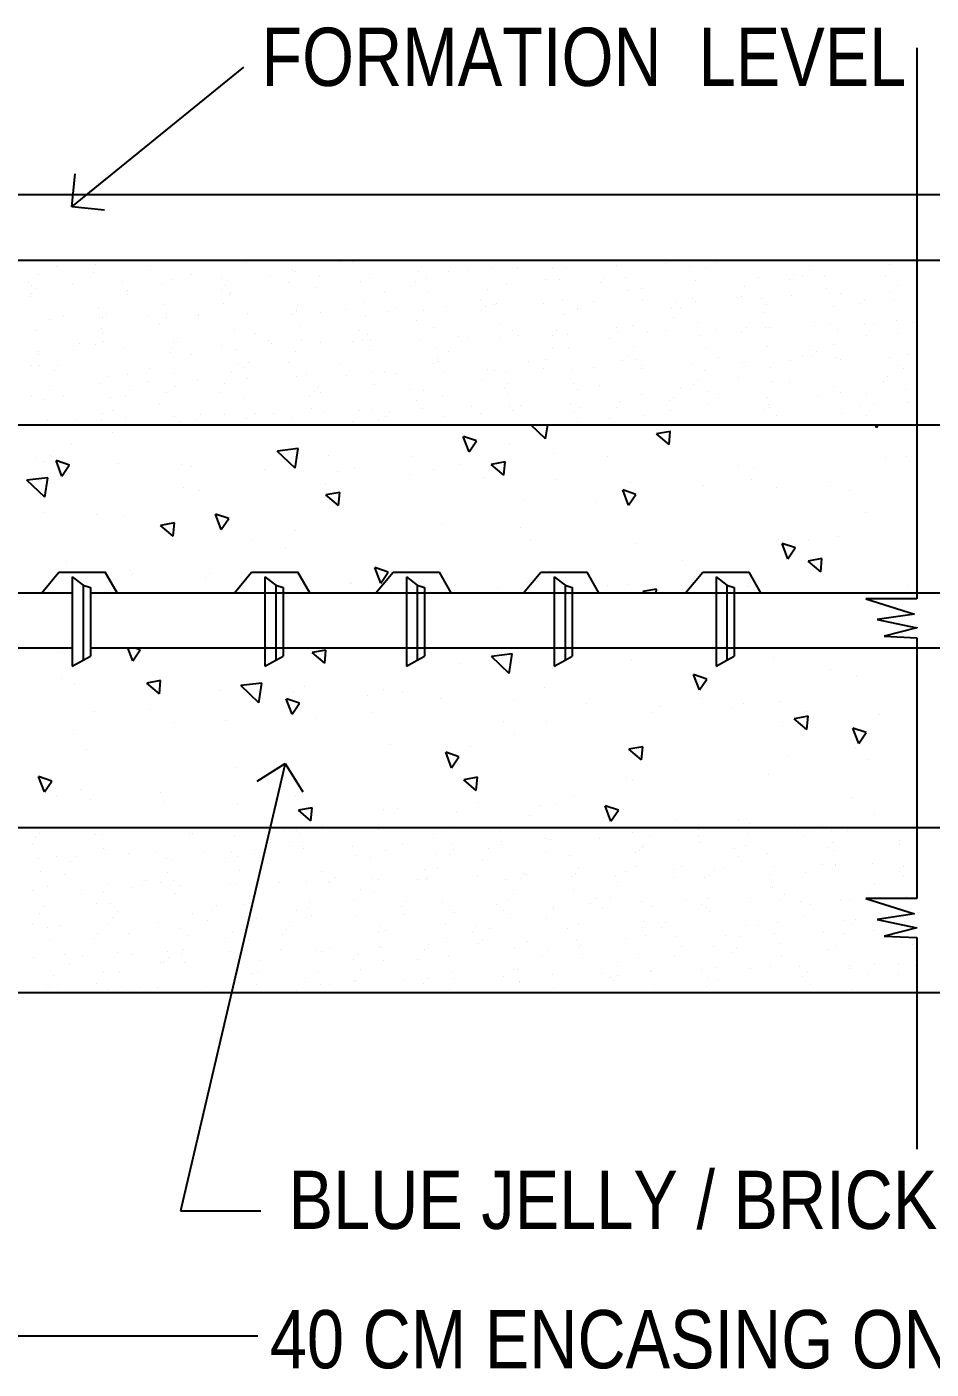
# Model space of a CAD drawing. Header units: metres. Extents: x 516 to 666, y 54 to 108.
# Drawn here: x 604.902 to 606.523, y 93.219 to 95.626 of the extents above; entities that cross this region are included whole.
import ezdxf

# ---------------------------------------------------------------- set-up
doc = ezdxf.new("R2010")
doc.units = ezdxf.units.M
doc.header["$LTSCALE"] = 30
doc.header["$MEASUREMENT"] = 0
doc.layers.get('0').update_dxf_attribs({"linetype": 'CONTINUOUS'})
doc.styles.add('HANDWRITE', font='ARIALN.TTF')

msp = doc.modelspace()

# ---------------------------------------------------------------- linework, layer by layer
for p, q in [((606.4972, 95.5878), (606.4972, 94.6003)), ((604.9822, 95.3029), (605.2908, 95.5533)), ((604.9822, 95.3029), (604.9883, 95.3619)), ((604.9822, 95.3029), (605.0473, 95.3557)), ((604.4849, 95.3251), (608.1338, 95.3251)), ((605.0412, 95.2967), (604.9822, 95.3029)), ((604.4775, 95.2076), (608.0238, 95.2076)), ((605.0248, 95.199), (605.0248, 95.199)), ((605.1318, 95.2064), (605.1318, 95.2064)), ((605.2951, 95.2024), (605.2951, 95.2024)), ((605.4637, 95.2042), (605.4637, 95.2042)), ((605.4855, 95.2044), (605.4855, 95.2044)), ((606.0472, 95.2007), (606.0472, 95.2007)), ((606.1357, 95.2036), (606.1357, 95.2036)), ((606.2243, 95.2065), (606.2243, 95.2065)), ((606.4487, 95.199), (606.4487, 95.199)), ((604.922, 95.1813), (604.922, 95.1813)), ((604.9554, 95.1961), (604.9554, 95.1961)), ((605.0222, 95.1853), (605.0222, 95.1853)), ((605.124, 95.1979), (605.124, 95.1979)), ((605.197, 95.1821), (605.197, 95.1821)), ((605.25, 95.1746), (605.25, 95.1746)), ((605.3385, 95.1775), (605.3385, 95.1775)), ((605.3788, 95.1887), (605.3788, 95.1887)), ((605.3828, 95.1866), (605.3828, 95.1866)), ((605.4271, 95.1804), (605.4271, 95.1804)), ((605.5157, 95.1833), (605.5157, 95.1833)), ((605.6043, 95.1862), (605.6043, 95.1862)), ((605.6577, 95.1875), (605.6577, 95.1875)), ((605.6929, 95.1891), (605.6929, 95.1891)), ((605.7354, 95.1921), (605.7354, 95.1921)), ((605.7814, 95.192), (605.7814, 95.192)), ((605.8435, 95.192), (605.8435, 95.192)), ((605.87, 95.1949), (605.87, 95.1949)), ((605.9379, 95.175), (605.9379, 95.175)), ((605.9586, 95.1978), (605.9586, 95.1978)), ((605.9755, 95.1771), (605.9755, 95.1771)), ((606.092, 95.1956), (606.092, 95.1956)), ((606.1185, 95.1928), (606.1185, 95.1928)), ((606.2137, 95.1755), (606.2137, 95.1755)), ((606.2776, 95.1813), (606.2776, 95.1813)), ((606.2919, 95.1779), (606.2919, 95.1779)), ((606.3042, 95.1973), (606.3042, 95.1973)), ((606.3321, 95.1805), (606.3321, 95.1805)), ((606.441, 95.1773), (606.441, 95.1773)), ((604.9056, 95.1669), (604.9056, 95.1669)), ((604.9097, 95.1619), (604.9097, 95.1619)), ((604.9188, 95.1561), (604.9188, 95.1561)), ((604.9842, 95.166), (604.9842, 95.166)), ((605.0728, 95.1689), (605.0728, 95.1689)), ((605.0821, 95.1522), (605.0821, 95.1522)), ((605.1438, 95.1653), (605.1438, 95.1653)), ((605.1614, 95.1718), (605.1614, 95.1718)), ((605.2507, 95.154), (605.2507, 95.154)), ((605.2585, 95.1624), (605.2585, 95.1624)), ((605.2622, 95.1703), (605.2622, 95.1703)), ((605.3704, 95.1672), (605.3704, 95.1672)), ((605.4218, 95.1585), (605.4218, 95.1585)), ((605.5005, 95.1687), (605.5005, 95.1687)), ((605.5426, 95.1504), (605.5426, 95.1504)), ((605.5904, 95.1602), (605.5904, 95.1602)), ((605.5982, 95.1687), (605.5982, 95.1687)), ((605.6188, 95.1737), (605.6188, 95.1737)), ((605.7284, 95.1548), (605.7284, 95.1548)), ((605.7615, 95.1647), (605.7615, 95.1647)), ((605.8311, 95.1726), (605.8311, 95.1726)), ((605.8571, 95.1721), (605.8571, 95.1721)), ((605.9301, 95.1665), (605.9301, 95.1665)), ((605.9786, 95.1532), (605.9786, 95.1532)), ((606.0033, 95.1557), (606.0033, 95.1557)), ((606.1012, 95.171), (606.1012, 95.171)), ((606.1891, 95.1602), (606.1891, 95.1602)), ((606.2699, 95.1728), (606.2699, 95.1728)), ((606.3352, 95.1566), (606.3352, 95.1566)), ((606.4491, 95.1503), (606.4491, 95.1503)), ((606.4641, 95.1611), (606.4641, 95.1611)), ((604.9087, 95.1429), (604.9087, 95.1429)), ((604.911, 95.1477), (604.911, 95.1477)), ((605.0819, 95.145), (605.0819, 95.145)), ((605.1487, 95.1279), (605.1487, 95.1279)), ((605.2553, 95.1301), (605.2553, 95.1301)), ((605.2653, 95.1463), (605.2653, 95.1463)), ((605.2677, 95.1495), (605.2677, 95.1495)), ((605.387, 95.1263), (605.387, 95.1263)), ((605.5054, 95.1313), (605.5054, 95.1313)), ((605.622, 95.1498), (605.622, 95.1498)), ((605.716, 95.1354), (605.716, 95.1354)), ((605.7404, 95.1271), (605.7404, 95.1271)), ((605.7436, 95.1297), (605.7436, 95.1297)), ((605.829, 95.13), (605.829, 95.13)), ((605.862, 95.1347), (605.862, 95.1347)), ((605.9176, 95.1329), (605.9176, 95.1329)), ((606.0062, 95.1358), (606.0062, 95.1358)), ((606.0646, 95.131), (606.0646, 95.131)), ((606.0947, 95.1387), (606.0947, 95.1387)), ((606.1003, 95.1331), (606.1003, 95.1331)), ((606.1768, 95.1408), (606.1768, 95.1408)), ((606.1833, 95.1416), (606.1833, 95.1416)), ((606.2186, 95.1381), (606.2186, 95.1381)), ((606.2279, 95.127), (606.2279, 95.127)), ((606.2719, 95.1445), (606.2719, 95.1445)), ((606.3605, 95.1474), (606.3605, 95.1474)), ((606.3965, 95.1288), (606.3965, 95.1288)), ((606.4043, 95.1373), (606.4043, 95.1373)), ((606.4569, 95.1365), (606.4569, 95.1365)), ((604.9668, 95.1079), (604.9668, 95.1079)), ((605.0304, 95.1229), (605.0304, 95.1229)), ((605.0318, 95.104), (605.0318, 95.104)), ((605.0377, 95.1037), (605.0377, 95.1037)), ((605.0454, 95.1122), (605.0454, 95.1122)), ((605.1204, 95.1069), (605.1204, 95.1069)), ((605.1519, 95.104), (605.1519, 95.104)), ((605.1525, 95.1124), (605.1525, 95.1124)), ((605.2088, 95.1082), (605.2088, 95.1082)), ((605.209, 95.1098), (605.209, 95.1098)), ((605.2975, 95.1126), (605.2975, 95.1126)), ((605.3774, 95.11), (605.3774, 95.11)), ((605.3852, 95.1185), (605.3852, 95.1185)), ((605.3861, 95.1155), (605.3861, 95.1155)), ((605.4275, 95.1132), (605.4275, 95.1132)), ((605.4747, 95.1184), (605.4747, 95.1184)), ((605.5085, 95.1074), (605.5085, 95.1074)), ((605.5485, 95.1145), (605.5485, 95.1145)), ((605.5633, 95.1213), (605.5633, 95.1213)), ((605.6133, 95.1177), (605.6133, 95.1177)), ((605.6518, 95.1242), (605.6518, 95.1242)), ((605.7171, 95.1163), (605.7171, 95.1163)), ((605.7249, 95.1247), (605.7249, 95.1247)), ((605.8652, 95.1108), (605.8652, 95.1108)), ((605.8882, 95.1208), (605.8882, 95.1208)), ((605.8882, 95.1186), (605.8882, 95.1186)), ((606.0568, 95.1225), (606.0568, 95.1225)), ((606.0616, 95.1037), (606.0616, 95.1037)), ((606.074, 95.1231), (606.074, 95.1231)), ((606.2218, 95.1142), (606.2218, 95.1142)), ((606.3489, 95.1239), (606.3489, 95.1239)), ((604.9169, 95.0805), (604.9169, 95.0805)), ((604.9432, 95.1011), (604.9432, 95.1011)), ((605.0353, 95.0855), (605.0353, 95.0855)), ((605.1402, 95.093), (605.1402, 95.093)), ((605.2736, 95.0839), (605.2736, 95.0839)), ((605.3919, 95.0889), (605.3919, 95.0889)), ((605.4981, 95.0806), (605.4981, 95.0806)), ((605.6009, 95.0983), (605.6009, 95.0983)), ((605.6302, 95.0873), (605.6302, 95.0873)), ((605.7486, 95.0923), (605.7486, 95.0923)), ((605.7731, 95.0815), (605.7731, 95.0815)), ((605.8516, 95.0808), (605.8516, 95.0808)), ((605.9589, 95.0859), (605.9589, 95.0859)), ((605.9868, 95.0907), (605.9868, 95.0907)), ((606.0487, 95.0804), (606.0487, 95.0804)), ((606.1052, 95.0957), (606.1052, 95.0957)), ((606.1373, 95.0833), (606.1373, 95.0833)), ((606.1835, 95.0786), (606.1835, 95.0786)), ((606.1913, 95.087), (606.1913, 95.087)), ((606.2259, 95.0862), (606.2259, 95.0862)), ((606.2338, 95.0868), (606.2338, 95.0868)), ((606.3144, 95.0891), (606.3144, 95.0891)), ((606.3435, 95.0941), (606.3435, 95.0941)), ((606.3546, 95.0831), (606.3546, 95.0831)), ((606.403, 95.092), (606.403, 95.092)), ((606.4196, 95.0913), (606.4196, 95.0913)), ((606.4618, 95.0991), (606.4618, 95.0991)), ((606.4916, 95.0949), (606.4916, 95.0949)), ((604.9957, 95.0579), (604.9957, 95.0579)), ((605.0251, 95.0558), (605.0251, 95.0558)), ((605.0374, 95.0752), (605.0374, 95.0752)), ((605.0384, 95.0616), (605.0384, 95.0616)), ((605.1644, 95.0597), (605.1644, 95.0597)), ((605.1721, 95.0682), (605.1721, 95.0682)), ((605.2515, 95.0543), (605.2515, 95.0543)), ((605.3124, 95.0761), (605.3124, 95.0761)), ((605.3355, 95.0642), (605.3355, 95.0642)), ((605.3401, 95.0572), (605.3401, 95.0572)), ((605.3951, 95.065), (605.3951, 95.065)), ((605.4286, 95.0601), (605.4286, 95.0601)), ((605.4858, 95.0612), (605.4858, 95.0612)), ((605.5041, 95.066), (605.5041, 95.066)), ((605.5118, 95.0745), (605.5118, 95.0745)), ((605.5172, 95.063), (605.5172, 95.063)), ((605.6058, 95.0659), (605.6058, 95.0659)), ((605.6752, 95.0705), (605.6752, 95.0705)), ((605.6944, 95.0688), (605.6944, 95.0688)), ((605.7517, 95.0684), (605.7517, 95.0684)), ((605.783, 95.0717), (605.783, 95.0717)), ((605.8438, 95.0723), (605.8438, 95.0723)), ((605.8715, 95.0746), (605.8715, 95.0746)), ((605.9465, 95.0665), (605.9465, 95.0665)), ((605.9601, 95.0775), (605.9601, 95.0775)), ((606.0149, 95.0768), (606.0149, 95.0768)), ((606.1083, 95.0718), (606.1083, 95.0718)), ((606.3045, 95.0541), (606.3045, 95.0541)), ((606.3484, 95.0568), (606.3484, 95.0568)), ((606.4072, 95.0719), (606.4072, 95.0719)), ((606.465, 95.0752), (606.465, 95.0752)), ((604.9219, 95.0431), (604.9219, 95.0431)), ((604.9223, 95.0381), (604.9223, 95.0381)), ((604.9858, 95.0456), (604.9858, 95.0456)), ((605.0743, 95.0485), (605.0743, 95.0485)), ((605.1601, 95.0415), (605.1601, 95.0415)), ((605.1629, 95.0514), (605.1629, 95.0514)), ((605.1973, 95.039), (605.1973, 95.039)), ((605.2785, 95.0465), (605.2785, 95.0465)), ((605.383, 95.0434), (605.383, 95.0434)), ((605.5167, 95.0449), (605.5167, 95.0449)), ((605.6351, 95.0499), (605.6351, 95.0499)), ((605.6385, 95.0305), (605.6385, 95.0305)), ((605.658, 95.0443), (605.658, 95.0443)), ((605.8438, 95.0488), (605.8438, 95.0488)), ((605.8734, 95.0483), (605.8734, 95.0483)), ((605.9783, 95.0368), (605.9783, 95.0368)), ((605.9917, 95.0534), (605.9917, 95.0534)), ((606.1187, 95.0497), (606.1187, 95.0497)), ((606.1416, 95.0328), (606.1416, 95.0328)), ((606.23, 95.0518), (606.23, 95.0518)), ((606.2921, 95.0348), (606.2921, 95.0348)), ((606.3102, 95.0346), (606.3102, 95.0346)), ((606.318, 95.0431), (606.318, 95.0431)), ((606.3515, 95.0328), (606.3515, 95.0328)), ((606.3599, 95.0298), (606.3599, 95.0298)), ((606.4485, 95.0327), (606.4485, 95.0327)), ((606.4813, 95.0391), (606.4813, 95.0391)), ((604.91, 95.0187), (604.91, 95.0187)), ((604.925, 95.0192), (604.925, 95.0192)), ((604.9513, 95.0095), (604.9513, 95.0095)), ((604.9591, 95.018), (604.9591, 95.018)), ((605.1224, 95.014), (605.1224, 95.014)), ((605.2679, 95.0063), (605.2679, 95.0063)), ((605.2816, 95.0226), (605.2816, 95.0226)), ((605.2911, 95.0158), (605.2911, 95.0158)), ((605.2988, 95.0242), (605.2988, 95.0242)), ((605.3707, 95.0241), (605.3707, 95.0241)), ((605.4622, 95.0203), (605.4622, 95.0203)), ((605.5217, 95.0076), (605.5217, 95.0076)), ((605.5429, 95.0072), (605.5429, 95.0072)), ((605.6308, 95.022), (605.6308, 95.022)), ((605.6383, 95.026), (605.6383, 95.026)), ((605.6513, 95.0066), (605.6513, 95.0066)), ((605.7286, 95.0117), (605.7286, 95.0117)), ((605.7399, 95.0095), (605.7399, 95.0095)), ((605.7599, 95.006), (605.7599, 95.006)), ((605.8019, 95.0265), (605.8019, 95.0265)), ((605.8284, 95.0124), (605.8284, 95.0124)), ((605.8314, 95.0294), (605.8314, 95.0294)), ((605.8783, 95.011), (605.8783, 95.011)), ((605.917, 95.0153), (605.917, 95.0153)), ((605.9705, 95.0283), (605.9705, 95.0283)), ((605.9949, 95.0294), (605.9949, 95.0294)), ((606.0036, 95.0126), (606.0036, 95.0126)), ((606.0056, 95.0182), (606.0056, 95.0182)), ((606.0942, 95.0211), (606.0942, 95.0211)), ((606.1166, 95.0094), (606.1166, 95.0094)), ((606.1828, 95.024), (606.1828, 95.024)), ((606.1894, 95.017), (606.1894, 95.017)), ((606.2349, 95.0144), (606.2349, 95.0144)), ((606.2713, 95.0269), (606.2713, 95.0269)), ((606.4643, 95.0179), (606.4643, 95.0179)), ((606.4732, 95.0128), (606.4732, 95.0128)), ((604.9427, 94.9835), (604.9427, 94.9835)), ((605.0312, 94.9864), (605.0312, 94.9864)), ((605.0467, 94.9991), (605.0467, 94.9991)), ((605.0821, 95.0019), (605.0821, 95.0019)), ((605.1198, 94.9893), (605.1198, 94.9893)), ((605.165, 95.0041), (605.165, 95.0041)), ((605.2084, 94.9922), (605.2084, 94.9922)), ((605.2556, 94.9869), (605.2556, 94.9869)), ((605.297, 94.995), (605.297, 94.995)), ((605.3855, 94.9979), (605.3855, 94.9979)), ((605.4033, 95.0025), (605.4033, 95.0025)), ((605.4741, 95.0008), (605.4741, 95.0008)), ((605.5248, 94.9836), (605.5248, 94.9836)), ((605.5627, 95.0037), (605.5627, 95.0037)), ((605.7163, 94.9923), (605.7163, 94.9923)), ((605.7652, 94.9865), (605.7652, 94.9865)), ((605.8814, 94.987), (605.8814, 94.987)), ((605.9286, 94.9826), (605.9286, 94.9826)), ((606.0972, 94.9844), (606.0972, 94.9844)), ((606.1049, 94.9928), (606.1049, 94.9928)), ((606.177, 94.9976), (606.177, 94.9976)), ((606.2381, 94.9904), (606.2381, 94.9904)), ((606.2683, 94.9888), (606.2683, 94.9888)), ((606.4369, 94.9906), (606.4369, 94.9906)), ((606.4447, 94.9991), (606.4447, 94.9991)), ((604.9094, 94.9637), (604.9094, 94.9637)), ((604.967, 94.9647), (604.967, 94.9647)), ((605.0516, 94.9618), (605.0516, 94.9618)), ((605.078, 94.9655), (605.078, 94.9655)), ((605.0858, 94.974), (605.0858, 94.974)), ((605.1528, 94.9692), (605.1528, 94.9692)), ((605.1682, 94.9802), (605.1682, 94.9802)), ((605.2491, 94.97), (605.2491, 94.97)), ((605.2899, 94.9602), (605.2899, 94.9602)), ((605.4082, 94.9652), (605.4082, 94.9652)), ((605.4177, 94.9718), (605.4177, 94.9718)), ((605.4255, 94.9803), (605.4255, 94.9803)), ((605.4278, 94.9701), (605.4278, 94.9701)), ((605.5888, 94.9763), (605.5888, 94.9763)), ((605.6135, 94.9745), (605.6135, 94.9745)), ((605.6465, 94.9636), (605.6465, 94.9636)), ((605.7575, 94.9781), (605.7575, 94.9781)), ((605.7648, 94.9686), (605.7648, 94.9686)), ((605.8885, 94.9754), (605.8885, 94.9754)), ((606.0031, 94.967), (606.0031, 94.967)), ((606.0619, 94.9605), (606.0619, 94.9605)), ((606.0743, 94.9799), (606.0743, 94.9799)), ((606.1215, 94.972), (606.1215, 94.972)), ((606.1417, 94.9591), (606.1417, 94.9591)), ((606.2303, 94.962), (606.2303, 94.962)), ((606.3189, 94.9649), (606.3189, 94.9649)), ((606.3492, 94.9808), (606.3492, 94.9808)), ((606.3597, 94.9704), (606.3597, 94.9704)), ((606.4075, 94.9678), (606.4075, 94.9678)), ((606.4781, 94.9754), (606.4781, 94.9754)), ((606.4961, 94.9707), (606.4961, 94.9707)), ((604.9332, 94.9567), (604.9332, 94.9567)), ((605.0547, 94.9378), (605.0547, 94.9378)), ((605.1404, 94.9498), (605.1404, 94.9498)), ((605.4114, 94.9412), (605.4114, 94.9412)), ((605.4331, 94.9359), (605.4331, 94.9359)), ((605.4984, 94.9374), (605.4984, 94.9374)), ((605.5217, 94.9388), (605.5217, 94.9388)), ((605.5522, 94.9363), (605.5522, 94.9363)), ((605.6012, 94.9552), (605.6012, 94.9552)), ((605.6103, 94.9417), (605.6103, 94.9417)), ((605.6989, 94.9446), (605.6989, 94.9446)), ((605.768, 94.9447), (605.768, 94.9447)), ((605.7734, 94.9383), (605.7734, 94.9383)), ((605.7874, 94.9475), (605.7874, 94.9475)), ((605.876, 94.9504), (605.876, 94.9504)), ((605.8841, 94.9341), (605.8841, 94.9341)), ((605.8919, 94.9426), (605.8919, 94.9426)), ((605.9591, 94.9428), (605.9591, 94.9428)), ((605.9646, 94.9533), (605.9646, 94.9533)), ((606.0532, 94.9562), (606.0532, 94.9562)), ((606.0552, 94.9386), (606.0552, 94.9386)), ((606.1246, 94.9481), (606.1246, 94.9481)), ((606.2239, 94.9404), (606.2239, 94.9404)), ((606.2316, 94.9489), (606.2316, 94.9489)), ((606.2341, 94.9436), (606.2341, 94.9436)), ((606.395, 94.9449), (606.395, 94.9449)), ((606.4199, 94.9481), (606.4199, 94.9481)), ((606.4813, 94.9515), (606.4813, 94.9515)), ((604.773, 94.912), (607.7283, 94.912)), ((604.9381, 94.9194), (604.9381, 94.9194)), ((604.9902, 94.9215), (604.9902, 94.9215)), ((605.0253, 94.9127), (605.0253, 94.9127)), ((605.0361, 94.9198), (605.0361, 94.9198)), ((605.0377, 94.9321), (605.0377, 94.9321)), ((605.0788, 94.9244), (605.0788, 94.9244)), ((605.1674, 94.9273), (605.1674, 94.9273)), ((605.1764, 94.9178), (605.1764, 94.9178)), ((605.2047, 94.9215), (605.2047, 94.9215)), ((605.2125, 94.93), (605.2125, 94.93)), ((605.256, 94.9302), (605.256, 94.9302)), ((605.2948, 94.9228), (605.2948, 94.9228)), ((605.3126, 94.933), (605.3126, 94.933)), ((605.3445, 94.933), (605.3445, 94.933)), ((605.3758, 94.926), (605.3758, 94.926)), ((605.4861, 94.918), (605.4861, 94.918)), ((605.533, 94.9212), (605.533, 94.9212)), ((605.5444, 94.9278), (605.5444, 94.9278)), ((605.6514, 94.9262), (605.6514, 94.9262)), ((605.7155, 94.9323), (605.7155, 94.9323)), ((605.832, 94.8868), (605.8056, 94.912)), ((605.832, 94.8868), (605.8359, 94.912)), ((605.8897, 94.9246), (605.8897, 94.9246)), ((605.9468, 94.9234), (605.9468, 94.9234)), ((606.0035, 94.9102), (606.0035, 94.9102)), ((606.008, 94.9296), (606.008, 94.9296)), ((606.2463, 94.928), (606.2463, 94.928)), ((606.3647, 94.933), (606.3647, 94.933)), ((606.4075, 94.9287), (606.4075, 94.9287)), ((606.425, 94.9072), (606.4232, 94.912)), ((606.425, 94.9072), (606.4283, 94.912)), ((606.45, 94.9124), (606.45, 94.9124)), ((605.0556, 94.8985), (605.0556, 94.8985)), ((605.6949, 94.8637), (605.6843, 94.8913)), ((605.7082, 94.8833), (605.6844, 94.8913)), ((606.0535, 94.8767), (606.0308, 94.8957)), ((606.0556, 94.9003), (606.0309, 94.8957)), ((606.0535, 94.8767), (606.0555, 94.9003)), ((604.9822, 94.8781), (604.9822, 94.8781)), ((605.3829, 94.8345), (605.3509, 94.8652)), ((605.3884, 94.8696), (605.351, 94.8652)), ((605.3829, 94.8345), (605.3883, 94.8696)), ((605.6949, 94.8637), (605.7081, 94.8833)), ((605.7673, 94.8769), (605.7673, 94.8769)), ((605.8473, 94.8613), (605.8473, 94.8613)), ((604.9198, 94.8529), (604.9198, 94.8529)), ((604.9341, 94.8472), (604.9341, 94.8472)), ((604.9441, 94.8578), (604.9441, 94.8578)), ((604.9648, 94.8203), (604.9542, 94.8479)), ((604.9781, 94.8399), (604.9543, 94.8479)), ((604.9648, 94.8203), (604.978, 94.8399)), ((605.0653, 94.8425), (605.0653, 94.8425)), ((605.1792, 94.8416), (605.1792, 94.8416)), ((605.1965, 94.8377), (605.1965, 94.8377)), ((605.443, 94.8567), (605.443, 94.8567)), ((605.593, 94.8549), (605.593, 94.8549)), ((605.6781, 94.8404), (605.6781, 94.8404)), ((605.7571, 94.822), (605.7344, 94.841)), ((605.7592, 94.8456), (605.7345, 94.8411)), ((605.7571, 94.822), (605.7591, 94.8456)), ((605.942, 94.8555), (605.942, 94.8555)), ((606.1771, 94.8392), (606.1771, 94.8392)), ((606.441, 94.8543), (606.441, 94.8543)), ((606.479, 94.8553), (606.479, 94.8553)), ((604.9393, 94.8174), (604.9019, 94.813)), ((604.9338, 94.7823), (604.9393, 94.8173)), ((605.3276, 94.8329), (605.3276, 94.8329)), ((605.4588, 94.8281), (605.4588, 94.8281)), ((605.4891, 94.8363), (605.4891, 94.8363)), ((605.59, 94.8233), (605.59, 94.8233)), ((605.6315, 94.8313), (605.6315, 94.8313)), ((605.7212, 94.8185), (605.7212, 94.8185)), ((605.8523, 94.8137), (605.8523, 94.8137)), ((606.2008, 94.8148), (606.2008, 94.8148)), ((606.2049, 94.8334), (606.2049, 94.8334)), ((604.9338, 94.7823), (604.9018, 94.813)), ((605.1825, 94.7997), (605.1825, 94.7997)), ((605.211, 94.7948), (605.211, 94.7948)), ((605.4367, 94.8061), (605.4367, 94.8061)), ((605.4628, 94.7909), (605.4381, 94.7864)), ((605.4607, 94.7674), (605.4627, 94.7909)), ((605.9939, 94.7875), (605.9701, 94.7955)), ((605.9807, 94.7679), (605.9701, 94.7954)), ((605.9835, 94.8089), (605.9835, 94.8089)), ((606.1147, 94.8041), (606.1147, 94.8041)), ((606.2458, 94.7993), (606.2458, 94.7993)), ((606.3432, 94.8098), (606.3432, 94.8098)), ((606.377, 94.7945), (606.377, 94.7945)), ((605.4607, 94.7674), (605.438, 94.7864)), ((605.7943, 94.7782), (605.7943, 94.7782)), ((605.9227, 94.7732), (605.9227, 94.7732)), ((605.9807, 94.7679), (605.9939, 94.7875)), ((604.9328, 94.7542), (604.9328, 94.7542)), ((605.0262, 94.7509), (605.0262, 94.7509)), ((605.0753, 94.7492), (605.0753, 94.7492)), ((605.2505, 94.7244), (605.2399, 94.752)), ((605.2638, 94.744), (605.24, 94.752)), ((605.2505, 94.7244), (605.2638, 94.744)), ((606.4052, 94.755), (606.4052, 94.755)), ((605.1664, 94.7363), (605.1417, 94.7317)), ((605.1643, 94.7127), (605.1417, 94.7317)), ((605.1643, 94.7127), (605.1664, 94.7363)), ((605.3838, 94.723), (605.3838, 94.723)), ((605.6445, 94.7327), (605.6445, 94.7327)), ((605.7869, 94.7277), (605.7869, 94.7277)), ((605.3051, 94.7062), (605.3051, 94.7062)), ((605.8041, 94.705), (605.8041, 94.705)), ((605.9946, 94.6998), (605.9946, 94.6998)), ((606.2489, 94.7062), (606.2489, 94.7062)), ((606.2664, 94.672), (606.2558, 94.6996)), ((606.2797, 94.6916), (606.2559, 94.6996)), ((606.3031, 94.7039), (606.3031, 94.7039)), ((606.3562, 94.7111), (606.3562, 94.7111)), ((605.3664, 94.6911), (605.3664, 94.6911)), ((606.0781, 94.6696), (606.0781, 94.6696)), ((606.2664, 94.672), (606.2796, 94.6916)), ((606.3273, 94.6723), (606.3026, 94.6678)), ((606.3251, 94.6488), (606.3272, 94.6723)), ((604.9285, 94.6107), (604.9593, 94.6482)), ((604.9593, 94.6482), (605.0424, 94.6482)), ((604.9593, 94.6482), (604.9593, 94.6482)), ((604.9733, 94.6678), (604.9733, 94.6678)), ((605.0635, 94.6107), (605.0424, 94.6482)), ((605.0882, 94.6506), (605.0882, 94.6506)), ((605.2307, 94.6456), (605.2307, 94.6456)), ((605.2739, 94.6107), (605.3047, 94.6482)), ((605.3047, 94.6482), (605.3878, 94.6482)), ((605.4089, 94.6107), (605.3878, 94.6482)), ((605.5363, 94.6285), (605.5257, 94.6561)), ((605.5495, 94.6481), (605.5257, 94.6561)), ((605.5275, 94.6107), (605.5584, 94.6482)), ((605.5363, 94.6285), (605.5495, 94.6481)), ((605.5584, 94.6482), (605.6414, 94.6482)), ((605.6625, 94.6107), (605.6414, 94.6482)), ((605.7925, 94.6107), (605.8233, 94.6482)), ((605.8233, 94.6482), (605.9064, 94.6482)), ((605.8384, 94.6509), (605.8384, 94.6509)), ((605.9275, 94.6107), (605.9064, 94.6482)), ((606.0828, 94.6107), (606.1136, 94.6482)), ((606.1136, 94.6482), (606.1967, 94.6482)), ((606.2178, 94.6107), (606.1967, 94.6482)), ((606.3251, 94.6488), (606.3025, 94.6678)), ((604.9833, 94.6398), (604.9833, 94.4797)), ((604.9833, 94.6398), (605.0027, 94.6247)), ((604.9835, 94.628), (604.9835, 94.628)), ((605.0027, 94.6247), (605.0027, 94.4904)), ((605.0027, 94.6247), (605.0157, 94.6204)), ((605.0905, 94.6434), (605.0905, 94.6434)), ((605.2217, 94.6386), (605.2217, 94.6386)), ((605.3286, 94.6398), (605.3286, 94.4797)), ((605.3286, 94.6398), (605.3481, 94.6247)), ((605.3481, 94.6247), (605.3611, 94.6204)), ((605.3481, 94.6247), (605.3481, 94.4904)), ((605.3529, 94.6338), (605.3529, 94.6338)), ((605.4825, 94.6269), (605.4825, 94.6269)), ((605.484, 94.629), (605.484, 94.629)), ((605.5823, 94.6398), (605.6017, 94.6247)), ((605.5823, 94.6398), (605.5823, 94.4797)), ((605.5841, 94.6446), (605.5841, 94.6446)), ((605.6017, 94.6247), (605.6017, 94.4904)), ((605.6017, 94.6247), (605.6147, 94.6204)), ((605.6152, 94.6243), (605.6152, 94.6243)), ((605.7999, 94.629), (605.7999, 94.629)), ((605.8472, 94.6398), (605.8472, 94.4797)), ((605.8472, 94.6398), (605.8667, 94.6247)), ((605.8667, 94.6247), (605.8797, 94.6204)), ((605.8667, 94.6247), (605.8667, 94.4904)), ((605.9423, 94.624), (605.9423, 94.624)), ((605.9814, 94.6257), (605.9814, 94.6257)), ((606.1375, 94.6398), (606.157, 94.6247)), ((606.1375, 94.6398), (606.1375, 94.4797)), ((606.157, 94.6247), (606.17, 94.6204)), ((606.157, 94.6247), (606.157, 94.4904)), ((606.196, 94.6231), (606.196, 94.6231)), ((606.4804, 94.6245), (606.4804, 94.6245)), ((604.3784, 94.6107), (604.9833, 94.6107)), ((605.0157, 94.6204), (605.0157, 94.4975)), ((605.0157, 94.6107), (607.6211, 94.6107)), ((605.2186, 94.6118), (605.2186, 94.6118)), ((605.3611, 94.6204), (605.3611, 94.4975)), ((605.6147, 94.6204), (605.6147, 94.4975)), ((605.7464, 94.6195), (605.7464, 94.6195)), ((605.8776, 94.6147), (605.8776, 94.6147)), ((605.8797, 94.6204), (605.8797, 94.4975)), ((606.009, 94.6107), (606.0061, 94.6131)), ((606.0309, 94.6177), (606.0062, 94.6131)), ((606.0302, 94.6107), (606.0308, 94.6176)), ((606.17, 94.6204), (606.17, 94.4975)), ((606.4062, 94.6003), (606.4935, 94.5729)), ((606.4972, 94.6003), (606.4062, 94.6003)), ((606.4935, 94.5729), (606.4261, 94.563)), ((606.4261, 94.563), (606.4972, 94.548)), ((606.4972, 94.5492), (606.4972, 94.548)), ((606.4972, 94.548), (606.4386, 94.533)), ((606.4386, 94.533), (606.4972, 94.5305)), ((606.4972, 94.5305), (606.4972, 94.0629)), ((604.3784, 94.5124), (604.9833, 94.5124)), ((604.9656, 94.5054), (604.9656, 94.5054)), ((605.0157, 94.5124), (607.6067, 94.5124)), ((605.0919, 94.4892), (605.083, 94.5124)), ((605.0919, 94.4892), (605.1051, 94.5088)), ((605.1052, 94.5088), (605.0944, 94.5124)), ((605.436, 94.4847), (605.4133, 94.5037)), ((605.4381, 94.5083), (605.4134, 94.5038)), ((605.436, 94.4847), (605.438, 94.5083)), ((605.7722, 94.5013), (605.7348, 94.497)), ((605.7667, 94.4662), (605.7722, 94.5013)), ((604.9833, 94.4797), (605.0027, 94.4904)), ((605.0027, 94.4904), (605.0157, 94.4975)), ((605.3286, 94.4797), (605.3481, 94.4904)), ((605.3446, 94.4764), (605.3446, 94.4764)), ((605.3481, 94.4904), (605.3611, 94.4975)), ((605.5823, 94.4797), (605.6017, 94.4904)), ((605.6017, 94.4904), (605.6147, 94.4975)), ((605.6773, 94.4838), (605.6773, 94.4838)), ((605.7667, 94.4662), (605.7347, 94.4969)), ((605.8472, 94.4797), (605.8667, 94.4904)), ((605.8667, 94.4904), (605.8797, 94.4975)), ((605.9858, 94.4895), (605.9858, 94.4895)), ((606.1375, 94.4797), (606.157, 94.4904)), ((606.157, 94.4904), (606.17, 94.4975)), ((606.24, 94.4958), (606.24, 94.4958)), ((604.9644, 94.4574), (604.9644, 94.4574)), ((605.1417, 94.4536), (605.117, 94.4491)), ((605.1396, 94.4301), (605.1416, 94.4536)), ((605.8435, 94.4752), (605.8435, 94.4752)), ((606.1077, 94.4368), (606.0972, 94.4644)), ((606.121, 94.4564), (606.0972, 94.4644)), ((606.1077, 94.4368), (606.121, 94.4564)), ((606.3425, 94.4741), (606.3425, 94.4741)), ((606.3889, 94.4623), (606.3889, 94.4623)), ((604.9871, 94.4459), (604.9871, 94.4459)), ((605.1396, 94.4301), (605.1169, 94.4491)), ((605.1183, 94.4411), (605.1183, 94.4411)), ((605.2494, 94.4363), (605.2494, 94.4363)), ((605.3232, 94.4491), (605.2857, 94.4447)), ((605.3177, 94.414), (605.2857, 94.4447)), ((605.3177, 94.414), (605.3231, 94.4491)), ((605.3806, 94.4315), (605.3806, 94.4315)), ((605.3991, 94.4433), (605.3991, 94.4433)), ((605.5415, 94.4382), (605.5415, 94.4382)), ((605.5752, 94.4343), (605.5752, 94.4343)), ((605.8295, 94.4406), (605.8295, 94.4406)), ((605.3776, 94.3933), (605.367, 94.4209)), ((605.3909, 94.4129), (605.3671, 94.4209)), ((605.3776, 94.3933), (605.3908, 94.4129)), ((605.5118, 94.4267), (605.5118, 94.4267)), ((605.6429, 94.4219), (605.6429, 94.4219)), ((605.7741, 94.4172), (605.7741, 94.4172)), ((605.9053, 94.4124), (605.9053, 94.4124)), ((606.0365, 94.4076), (606.0365, 94.4076)), ((606.1107, 94.4217), (606.1107, 94.4217)), ((606.1871, 94.4127), (606.1871, 94.4127)), ((606.2532, 94.4167), (606.2532, 94.4167)), ((605.023, 94.3982), (605.023, 94.3982)), ((605.121, 94.4017), (605.121, 94.4017)), ((605.2581, 94.382), (605.2581, 94.382)), ((605.419, 94.3854), (605.419, 94.3854)), ((605.5219, 94.3971), (605.5219, 94.3971)), ((605.757, 94.3808), (605.757, 94.3808)), ((605.8327, 94.3802), (605.8327, 94.3802)), ((606.0209, 94.3959), (606.0209, 94.3959)), ((606.1676, 94.4028), (606.1676, 94.4028)), ((606.3025, 94.3897), (606.2778, 94.3851)), ((606.3004, 94.3661), (606.2778, 94.3851)), ((606.2988, 94.398), (606.2988, 94.398)), ((606.3004, 94.3661), (606.3025, 94.3897)), ((606.43, 94.3932), (606.43, 94.3932)), ((604.9852, 94.3561), (604.9852, 94.3561)), ((605.1647, 94.379), (605.1647, 94.379)), ((605.7766, 94.3575), (605.7766, 94.3575)), ((606.256, 94.3796), (606.256, 94.3796)), ((606.3935, 94.3409), (606.3829, 94.3685)), ((606.4068, 94.3605), (606.3829, 94.3685)), ((606.3935, 94.3409), (606.4067, 94.3605)), ((605.5545, 94.3396), (605.5545, 94.3396)), ((605.6969, 94.3346), (605.6969, 94.3346)), ((606.0061, 94.335), (605.9814, 94.3305)), ((606.004, 94.3115), (606.0061, 94.335)), ((606.3874, 94.3343), (606.3874, 94.3343)), ((605.0084, 94.3302), (605.0084, 94.3302)), ((605.6634, 94.2974), (605.6528, 94.325)), ((605.6766, 94.3171), (605.6528, 94.325)), ((605.6634, 94.2974), (605.6766, 94.317)), ((606.004, 94.3115), (605.9814, 94.3305)), ((606.2662, 94.318), (606.2662, 94.318)), ((606.4086, 94.313), (606.4086, 94.313)), ((605.3652, 94.3048), (605.1776, 93.5028)), ((605.2764, 94.2981), (605.2764, 94.2981)), ((605.3148, 94.2735), (605.3652, 94.3048)), ((605.3652, 94.3048), (605.3461, 94.2231)), ((605.3652, 94.3048), (605.3965, 94.2544)), ((605.366, 94.3023), (605.366, 94.3023)), ((606.2311, 94.2855), (606.2311, 94.2855)), ((604.9332, 94.254), (604.9227, 94.2816)), ((604.9465, 94.2736), (604.9227, 94.2816)), ((604.9332, 94.254), (604.9465, 94.2736)), ((605.7097, 94.2804), (605.685, 94.2758)), ((605.7076, 94.2568), (605.685, 94.2758)), ((605.7076, 94.2568), (605.7097, 94.2803)), ((605.9769, 94.2791), (605.9769, 94.2791)), ((605.9881, 94.2765), (605.9881, 94.2765)), ((604.9555, 94.2471), (604.9555, 94.2471)), ((604.9982, 94.2575), (604.9982, 94.2575)), ((605.0166, 94.2412), (605.0166, 94.2412)), ((605.1407, 94.2525), (605.1407, 94.2525)), ((605.1478, 94.2365), (605.1478, 94.2365)), ((605.384, 94.2466), (605.384, 94.2466)), ((605.7099, 94.2359), (605.7099, 94.2359)), ((605.883, 94.2454), (605.883, 94.2454)), ((606.382, 94.2443), (606.382, 94.2443)), ((605.279, 94.2317), (605.279, 94.2317)), ((605.4133, 94.2257), (605.3886, 94.2211)), ((605.4112, 94.2021), (605.3886, 94.2211)), ((605.4101, 94.2269), (605.4101, 94.2269)), ((605.4112, 94.2021), (605.4133, 94.2257)), ((605.5413, 94.2221), (605.5413, 94.2221)), ((605.5663, 94.2239), (605.5663, 94.2239)), ((605.6725, 94.2173), (605.6725, 94.2173)), ((605.8037, 94.2125), (605.8037, 94.2125)), ((605.8206, 94.2303), (605.8206, 94.2303)), ((605.8523, 94.2309), (605.8523, 94.2309)), ((605.9491, 94.2016), (605.9385, 94.2292)), ((605.9624, 94.2212), (605.9386, 94.2292)), ((605.9491, 94.2016), (605.9623, 94.2212)), ((606.4216, 94.2144), (606.4216, 94.2144)), ((607.7283, 94.1896), (604.773, 94.1896)), ((605.2012, 94.1888), (605.2012, 94.1888)), ((605.4318, 94.1944), (605.4318, 94.1944)), ((605.9348, 94.2077), (605.9348, 94.2077)), ((606.066, 94.2029), (606.066, 94.2029)), ((606.1782, 94.2024), (606.1782, 94.2024)), ((606.1972, 94.1981), (606.1972, 94.1981)), ((606.3284, 94.1933), (606.3284, 94.1933)), ((606.4609, 94.1882), (606.4609, 94.1882)), ((604.9175, 94.1719), (604.9175, 94.1719)), ((604.9239, 94.1791), (604.9239, 94.1791)), ((605.0248, 94.1785), (605.0248, 94.1785)), ((605.0359, 94.1769), (605.0359, 94.1769)), ((605.1934, 94.1803), (605.1934, 94.1803)), ((605.1988, 94.18), (605.1988, 94.18)), ((605.2742, 94.1753), (605.2742, 94.1753)), ((605.3645, 94.1848), (605.3645, 94.1848)), ((605.3722, 94.1651), (605.3722, 94.1651)), ((605.3846, 94.1845), (605.3846, 94.1845)), ((605.3925, 94.1803), (605.3925, 94.1803)), ((605.5331, 94.1866), (605.5331, 94.1866)), ((605.6308, 94.1787), (605.6308, 94.1787)), ((605.6595, 94.1854), (605.6595, 94.1854)), ((605.7492, 94.1837), (605.7492, 94.1837)), ((605.7523, 94.165), (605.7523, 94.165)), ((605.833, 94.1704), (605.833, 94.1704)), ((605.8409, 94.1679), (605.8409, 94.1679)), ((605.9294, 94.1708), (605.9294, 94.1708)), ((605.9874, 94.1821), (605.9874, 94.1821)), ((606.018, 94.1737), (606.018, 94.1737)), ((606.1058, 94.1871), (606.1058, 94.1871)), ((606.1066, 94.1766), (606.1066, 94.1766)), ((606.1952, 94.1795), (606.1952, 94.1795)), ((606.2838, 94.1824), (606.2838, 94.1824)), ((606.2937, 94.1758), (606.2937, 94.1758)), ((606.344, 94.1855), (606.344, 94.1855)), ((606.347, 94.1637), (606.347, 94.1637)), ((606.3723, 94.1853), (606.3723, 94.1853)), ((606.4656, 94.1666), (606.4656, 94.1666)), ((604.9115, 94.1597), (604.9115, 94.1597)), ((605.039, 94.153), (605.039, 94.153)), ((605.0437, 94.1418), (605.0437, 94.1418)), ((605.0837, 94.1429), (605.0837, 94.1429)), ((605.1322, 94.1447), (605.1322, 94.1447)), ((605.2208, 94.1476), (605.2208, 94.1476)), ((605.2695, 94.1474), (605.2695, 94.1474)), ((605.3094, 94.1505), (605.3094, 94.1505)), ((605.3279, 94.1448), (605.3279, 94.1448)), ((605.3957, 94.1564), (605.3957, 94.1564)), ((605.398, 94.1534), (605.398, 94.1534)), ((605.4865, 94.1563), (605.4865, 94.1563)), ((605.4912, 94.1408), (605.4912, 94.1408)), ((605.5444, 94.1482), (605.5444, 94.1482)), ((605.5751, 94.1592), (605.5751, 94.1592)), ((605.6357, 94.1413), (605.6357, 94.1413)), ((605.6598, 94.1426), (605.6598, 94.1426)), ((605.6637, 94.1621), (605.6637, 94.1621)), ((605.6676, 94.1511), (605.6676, 94.1511)), ((605.7302, 94.1527), (605.7302, 94.1527)), ((605.7523, 94.1598), (605.7523, 94.1598)), ((605.8309, 94.1471), (605.8309, 94.1471)), ((605.874, 94.1397), (605.874, 94.1397)), ((605.9923, 94.1448), (605.9923, 94.1448)), ((605.9995, 94.1489), (605.9995, 94.1489)), ((606.0052, 94.1536), (606.0052, 94.1536)), ((606.0073, 94.1574), (606.0073, 94.1574)), ((606.1089, 94.1632), (606.1089, 94.1632)), ((606.1706, 94.1534), (606.1706, 94.1534)), ((606.1909, 94.1581), (606.1909, 94.1581)), ((606.2306, 94.1432), (606.2306, 94.1432)), ((606.3393, 94.1552), (606.3393, 94.1552)), ((606.349, 94.1482), (606.349, 94.1482)), ((606.4659, 94.1589), (606.4659, 94.1589)), ((604.9224, 94.1345), (604.9224, 94.1345)), ((604.9551, 94.1389), (604.9551, 94.1389)), ((604.9804, 94.1301), (604.9804, 94.1301)), ((604.9882, 94.1385), (604.9882, 94.1385)), ((605.1515, 94.1346), (605.1515, 94.1346)), ((605.1607, 94.1329), (605.1607, 94.1329)), ((605.2571, 94.128), (605.2571, 94.128)), ((605.2791, 94.1379), (605.2791, 94.1379)), ((605.3201, 94.1363), (605.3201, 94.1363)), ((605.5173, 94.1363), (605.5173, 94.1363)), ((605.6151, 94.1156), (605.6151, 94.1156)), ((605.6389, 94.1174), (605.6389, 94.1174)), ((605.7179, 94.1333), (605.7179, 94.1333)), ((605.89, 94.1165), (605.89, 94.1165)), ((605.9955, 94.1208), (605.9955, 94.1208)), ((606.0758, 94.1209), (606.0758, 94.1209)), ((606.1521, 94.1173), (606.1521, 94.1173)), ((606.1786, 94.1387), (606.1786, 94.1387)), ((606.2407, 94.1202), (606.2407, 94.1202)), ((606.3292, 94.1231), (606.3292, 94.1231)), ((606.3508, 94.1218), (606.3508, 94.1218)), ((606.3521, 94.1242), (606.3521, 94.1242)), ((606.4178, 94.126), (606.4178, 94.126)), ((606.4737, 94.1197), (606.4737, 94.1197)), ((604.9256, 94.1106), (604.9256, 94.1106)), ((604.9686, 94.1058), (604.9686, 94.1058)), ((605.1148, 94.0946), (605.1148, 94.0946)), ((605.1544, 94.1102), (605.1544, 94.1102)), ((605.1656, 94.0955), (605.1656, 94.0955)), ((605.2822, 94.114), (605.2822, 94.114)), ((605.3549, 94.0913), (605.3549, 94.0913)), ((605.4039, 94.0939), (605.4039, 94.0939)), ((605.4293, 94.1111), (605.4293, 94.1111)), ((605.4434, 94.0942), (605.4434, 94.0942)), ((605.4468, 94.0924), (605.4468, 94.0924)), ((605.4546, 94.1008), (605.4546, 94.1008)), ((605.5223, 94.099), (605.5223, 94.099)), ((605.532, 94.0971), (605.532, 94.0971)), ((605.6027, 94.0962), (605.6027, 94.0962)), ((605.6179, 94.0969), (605.6179, 94.0969)), ((605.6206, 94.0999), (605.6206, 94.0999)), ((605.7092, 94.1028), (605.7092, 94.1028)), ((605.7605, 94.0974), (605.7605, 94.0974)), ((605.7865, 94.0986), (605.7865, 94.0986)), ((605.7943, 94.1071), (605.7943, 94.1071)), ((605.7978, 94.1057), (605.7978, 94.1057)), ((605.8789, 94.1024), (605.8789, 94.1024)), ((605.8863, 94.1086), (605.8863, 94.1086)), ((605.9576, 94.1031), (605.9576, 94.1031)), ((605.9749, 94.1115), (605.9749, 94.1115)), ((606.0635, 94.1144), (606.0635, 94.1144)), ((606.0635, 94.1015), (606.0635, 94.1015)), ((606.1172, 94.1008), (606.1172, 94.1008)), ((606.1262, 94.1049), (606.1262, 94.1049)), ((606.134, 94.1134), (606.134, 94.1134)), ((606.2355, 94.1058), (606.2355, 94.1058)), ((606.2973, 94.1094), (606.2973, 94.1094)), ((606.4659, 94.1112), (606.4659, 94.1112)), ((606.4738, 94.1042), (606.4738, 94.1042)), ((604.912, 94.0768), (604.912, 94.0768)), ((604.9385, 94.0843), (604.9385, 94.0843)), ((605.0006, 94.0797), (605.0006, 94.0797)), ((605.0392, 94.0731), (605.0392, 94.0731)), ((605.0473, 94.0905), (605.0473, 94.0905)), ((605.0891, 94.0826), (605.0891, 94.0826)), ((605.1071, 94.0861), (605.1071, 94.0861)), ((605.142, 94.0908), (605.142, 94.0908)), ((605.1688, 94.0716), (605.1688, 94.0716)), ((605.1777, 94.0855), (605.1777, 94.0855)), ((605.2663, 94.0884), (605.2663, 94.0884)), ((605.2782, 94.0906), (605.2782, 94.0906)), ((605.3142, 94.074), (605.3142, 94.074)), ((605.5, 94.0785), (605.5, 94.0785)), ((605.5254, 94.075), (605.5254, 94.075)), ((605.7749, 94.0793), (605.7749, 94.0793)), ((605.882, 94.0784), (605.882, 94.0784)), ((605.9607, 94.0838), (605.9607, 94.0838)), ((606.2356, 94.0847), (606.2356, 94.0847)), ((606.2387, 94.0819), (606.2387, 94.0819)), ((606.2607, 94.0694), (606.2607, 94.0694)), ((606.4091, 94.0698), (606.4091, 94.0698)), ((606.4214, 94.0892), (606.4214, 94.0892)), ((604.9338, 94.0482), (604.9338, 94.0482)), ((605.0269, 94.0537), (605.0269, 94.0537)), ((605.0522, 94.0532), (605.0522, 94.0532)), ((605.2415, 94.0506), (605.2415, 94.0506)), ((605.2904, 94.0516), (605.2904, 94.0516)), ((605.4049, 94.0466), (605.4049, 94.0466)), ((605.4088, 94.0566), (605.4088, 94.0566)), ((605.4876, 94.0591), (605.4876, 94.0591)), ((605.5735, 94.0484), (605.5735, 94.0484)), ((605.5813, 94.0569), (605.5813, 94.0569)), ((605.6471, 94.055), (605.6471, 94.055)), ((605.7446, 94.0529), (605.7446, 94.0529)), ((605.7654, 94.06), (605.7654, 94.06)), ((605.8453, 94.0437), (605.8453, 94.0437)), ((605.8456, 94.0467), (605.8456, 94.0467)), ((605.9132, 94.0547), (605.9132, 94.0547)), ((605.921, 94.0631), (605.921, 94.0631)), ((605.9339, 94.0466), (605.9339, 94.0466)), ((605.9483, 94.0644), (605.9483, 94.0644)), ((606.0037, 94.0584), (606.0037, 94.0584)), ((606.0225, 94.0495), (606.0225, 94.0495)), ((606.0843, 94.0592), (606.0843, 94.0592)), ((606.1111, 94.0524), (606.1111, 94.0524)), ((606.1205, 94.0476), (606.1205, 94.0476)), ((606.1221, 94.0634), (606.1221, 94.0634)), ((606.1996, 94.0553), (606.1996, 94.0553)), ((606.2529, 94.061), (606.2529, 94.061)), ((606.2882, 94.0582), (606.2882, 94.0582)), ((606.3063, 94.052), (606.3063, 94.052)), ((606.3603, 94.0618), (606.3603, 94.0618)), ((606.3768, 94.0611), (606.3768, 94.0611)), ((606.4972, 94.0629), (606.4062, 94.0629)), ((606.4062, 94.0629), (606.4935, 94.0355)), ((606.424, 94.0655), (606.424, 94.0655)), ((606.4654, 94.064), (606.4654, 94.064)), ((606.4787, 94.0668), (606.4787, 94.0668)), ((604.9241, 94.036), (604.9241, 94.036)), ((605.0553, 94.0292), (605.0553, 94.0292)), ((605.0652, 94.0403), (605.0652, 94.0403)), ((605.1367, 94.0206), (605.1367, 94.0206)), ((605.1991, 94.0369), (605.1991, 94.0369)), ((605.2253, 94.0235), (605.2253, 94.0235)), ((605.2338, 94.0421), (605.2338, 94.0421)), ((605.3139, 94.0264), (605.3139, 94.0264)), ((605.3725, 94.0219), (605.3725, 94.0219)), ((605.3849, 94.0413), (605.3849, 94.0413)), ((605.4024, 94.0293), (605.4024, 94.0293)), ((605.412, 94.0326), (605.412, 94.0326)), ((605.491, 94.0322), (605.491, 94.0322)), ((605.5796, 94.035), (605.5796, 94.035)), ((605.6598, 94.0422), (605.6598, 94.0422)), ((605.6682, 94.0379), (605.6682, 94.0379)), ((605.7568, 94.0408), (605.7568, 94.0408)), ((605.7686, 94.0361), (605.7686, 94.0361)), ((605.8332, 94.0273), (605.8332, 94.0273)), ((606.0086, 94.021), (606.0086, 94.021)), ((606.0477, 94.0192), (606.0477, 94.0192)), ((606.1252, 94.0395), (606.1252, 94.0395)), ((606.2469, 94.0194), (606.2469, 94.0194)), ((606.294, 94.0326), (606.294, 94.0326)), ((606.3653, 94.0244), (606.3653, 94.0244)), ((606.3874, 94.0255), (606.3874, 94.0255)), ((606.4935, 94.0355), (606.4261, 94.0255)), ((606.4261, 94.0255), (606.4972, 94.0105)), ((604.9118, 94.0166), (604.9118, 94.0166)), ((604.9387, 94.0108), (604.9387, 94.0108)), ((604.9596, 94.0148), (604.9596, 94.0148)), ((605.0285, 94.0003), (605.0285, 94.0003)), ((605.0481, 94.0177), (605.0481, 94.0177)), ((605.084, 93.9997), (605.084, 93.9997)), ((605.177, 94.0092), (605.177, 94.0092)), ((605.1918, 93.9964), (605.1918, 93.9964)), ((605.2697, 94.0042), (605.2697, 94.0042)), ((605.2954, 94.0142), (605.2954, 94.0142)), ((605.3605, 93.9981), (605.3605, 93.9981)), ((605.3682, 94.0066), (605.3682, 94.0066)), ((605.5316, 94.0026), (605.5316, 94.0026)), ((605.5336, 94.0126), (605.5336, 94.0126)), ((605.5447, 94.0051), (605.5447, 94.0051)), ((605.652, 94.0176), (605.652, 94.0176)), ((605.7002, 94.0044), (605.7002, 94.0044)), ((605.7079, 94.0129), (605.7079, 94.0129)), ((605.7305, 94.0095), (605.7305, 94.0095)), ((605.8713, 94.0089), (605.8713, 94.0089)), ((605.8903, 94.016), (605.8903, 94.016)), ((606.0054, 94.0104), (606.0054, 94.0104)), ((606.0118, 93.9971), (606.0118, 93.9971)), ((606.0399, 94.0107), (606.0399, 94.0107)), ((606.1536, 93.997), (606.1536, 93.997)), ((606.1788, 93.9955), (606.1788, 93.9955)), ((606.1912, 94.0149), (606.1912, 94.0149)), ((606.211, 94.0152), (606.211, 94.0152)), ((606.2422, 93.9999), (606.2422, 93.9999)), ((606.3308, 94.0028), (606.3308, 94.0028)), ((606.3684, 94.0005), (606.3684, 94.0005)), ((606.3796, 94.017), (606.3796, 94.017)), ((606.4193, 94.0057), (606.4193, 94.0057)), ((606.4972, 94.0105), (606.4386, 93.9956)), ((606.4386, 93.9956), (606.4972, 93.9931)), ((606.4661, 94.0158), (606.4661, 94.0158)), ((604.9419, 93.9868), (604.9419, 93.9868)), ((605.0207, 93.9919), (605.0207, 93.9919)), ((605.1819, 93.9718), (605.1819, 93.9718)), ((605.2574, 93.9848), (605.2574, 93.9848)), ((605.2985, 93.9903), (605.2985, 93.9903)), ((605.3564, 93.9709), (605.3564, 93.9709)), ((605.445, 93.9738), (605.445, 93.9738)), ((605.5336, 93.9767), (605.5336, 93.9767)), ((605.5385, 93.9752), (605.5385, 93.9752)), ((605.6153, 93.9724), (605.6153, 93.9724)), ((605.6221, 93.9796), (605.6221, 93.9796)), ((605.6551, 93.9937), (605.6551, 93.9937)), ((605.7107, 93.9825), (605.7107, 93.9825)), ((605.7181, 93.9902), (605.7181, 93.9902)), ((605.7768, 93.9736), (605.7768, 93.9736)), ((605.7993, 93.9854), (605.7993, 93.9854)), ((605.8879, 93.9883), (605.8879, 93.9883)), ((605.8903, 93.9733), (605.8903, 93.9733)), ((605.8952, 93.9786), (605.8952, 93.9786)), ((605.9765, 93.9912), (605.9765, 93.9912)), ((606.065, 93.9941), (606.065, 93.9941)), ((606.0761, 93.9778), (606.0761, 93.9778)), ((606.1334, 93.977), (606.1334, 93.977)), ((606.1743, 93.9752), (606.1743, 93.9752)), ((606.2518, 93.982), (606.2518, 93.982)), ((606.3377, 93.9712), (606.3377, 93.9712)), ((606.351, 93.9787), (606.351, 93.9787)), ((606.4901, 93.9804), (606.4901, 93.9804)), ((606.4972, 93.9931), (606.4972, 93.6138)), ((604.9135, 93.9564), (604.9135, 93.9564)), ((604.9688, 93.9626), (604.9688, 93.9626)), ((605.0021, 93.9593), (605.0021, 93.9593)), ((605.0636, 93.9668), (605.0636, 93.9668)), ((605.0907, 93.9622), (605.0907, 93.9622)), ((605.1423, 93.9477), (605.1423, 93.9477)), ((605.1474, 93.9479), (605.1474, 93.9479)), ((605.1546, 93.9671), (605.1546, 93.9671)), ((605.1552, 93.9564), (605.1552, 93.9564)), ((605.1792, 93.9651), (605.1792, 93.9651)), ((605.1851, 93.9479), (605.1851, 93.9479)), ((605.2678, 93.968), (605.2678, 93.968)), ((605.3185, 93.9524), (605.3185, 93.9524)), ((605.4202, 93.9702), (605.4202, 93.9702)), ((605.4296, 93.968), (605.4296, 93.968)), ((605.4871, 93.9542), (605.4871, 93.9542)), ((605.4949, 93.9626), (605.4949, 93.9626)), ((605.5417, 93.9513), (605.5417, 93.9513)), ((605.603, 93.953), (605.603, 93.953)), ((605.6582, 93.9587), (605.6582, 93.9587)), ((605.8269, 93.9605), (605.8269, 93.9605)), ((605.8346, 93.9689), (605.8346, 93.9689)), ((605.8983, 93.9547), (605.8983, 93.9547)), ((605.998, 93.9649), (605.998, 93.9649)), ((606.0637, 93.9584), (606.0637, 93.9584)), ((606.1666, 93.9667), (606.1666, 93.9667)), ((606.255, 93.9581), (606.255, 93.9581)), ((604.9501, 93.9244), (604.9501, 93.9244)), ((604.9788, 93.9461), (604.9788, 93.9461)), ((605.0395, 93.9299), (605.0395, 93.9299)), ((605.0685, 93.9294), (605.0685, 93.9294)), ((605.3067, 93.9278), (605.3067, 93.9278)), ((605.3145, 93.9308), (605.3145, 93.9308)), ((605.4251, 93.9328), (605.4251, 93.9328)), ((605.5002, 93.9353), (605.5002, 93.9353)), ((605.6634, 93.9312), (605.6634, 93.9312)), ((605.7562, 93.9232), (605.7562, 93.9232)), ((605.7752, 93.9362), (605.7752, 93.9362)), ((605.7817, 93.9362), (605.7817, 93.9362)), ((605.8448, 93.9261), (605.8448, 93.9261)), ((605.9334, 93.929), (605.9334, 93.929)), ((605.961, 93.9406), (605.961, 93.9406)), ((605.9613, 93.925), (605.9613, 93.925)), ((606.02, 93.9346), (606.02, 93.9346)), ((606.0219, 93.9319), (606.0219, 93.9319)), ((606.1105, 93.9348), (606.1105, 93.9348)), ((606.1384, 93.9397), (606.1384, 93.9397)), ((606.1991, 93.9377), (606.1991, 93.9377)), ((606.2359, 93.9415), (606.2359, 93.9415)), ((606.2877, 93.9406), (606.2877, 93.9406)), ((606.2933, 93.9228), (606.2933, 93.9228)), ((606.301, 93.9312), (606.301, 93.9312)), ((606.3762, 93.9435), (606.3762, 93.9435)), ((606.3766, 93.9381), (606.3766, 93.9381)), ((606.4093, 93.9266), (606.4093, 93.9266)), ((606.4217, 93.946), (606.4217, 93.946)), ((606.4644, 93.9273), (606.4644, 93.9273)), ((606.4648, 93.9464), (606.4648, 93.9464)), ((606.495, 93.9431), (606.495, 93.9431)), ((604.9422, 93.9061), (604.9422, 93.9061)), ((605.0272, 93.9106), (605.0272, 93.9106)), ((605.0476, 93.9001), (605.0476, 93.9001)), ((605.0716, 93.9055), (605.0716, 93.9055)), ((605.1055, 93.9021), (605.1055, 93.9021)), ((605.1361, 93.903), (605.1361, 93.903)), ((605.2247, 93.9059), (605.2247, 93.9059)), ((605.2741, 93.9039), (605.2741, 93.9039)), ((605.2819, 93.9124), (605.2819, 93.9124)), ((605.3133, 93.9088), (605.3133, 93.9088)), ((605.4019, 93.9117), (605.4019, 93.9117)), ((605.4283, 93.9089), (605.4283, 93.9089)), ((605.4452, 93.9084), (605.4452, 93.9084)), ((605.4879, 93.9159), (605.4879, 93.9159)), ((605.4905, 93.9146), (605.4905, 93.9146)), ((605.579, 93.9175), (605.579, 93.9175)), ((605.6138, 93.9102), (605.6138, 93.9102)), ((605.6216, 93.9187), (605.6216, 93.9187)), ((605.6601, 93.899), (605.6601, 93.899)), ((605.6676, 93.9203), (605.6676, 93.9203)), ((605.7849, 93.9147), (605.7849, 93.9147)), ((605.7849, 93.9123), (605.7849, 93.9123)), ((605.8458, 93.9035), (605.8458, 93.9035)), ((605.9486, 93.9213), (605.9486, 93.9213)), ((605.9536, 93.9165), (605.9536, 93.9165)), ((606.1208, 93.9044), (606.1208, 93.9044)), ((606.1247, 93.921), (606.1247, 93.921)), ((606.1415, 93.9157), (606.1415, 93.9157)), ((606.3066, 93.9089), (606.3066, 93.9089)), ((606.3815, 93.9007), (606.3815, 93.9007)), ((608.0238, 93.8941), (604.4775, 93.8941)), ((604.9344, 93.8976), (604.9344, 93.8976)), ((604.959, 93.8972), (604.959, 93.8972)), ((605.3851, 93.8982), (605.3851, 93.8982)), ((606.0249, 93.8973), (606.0249, 93.8973)), ((606.2632, 93.8957), (606.2632, 93.8957)), ((605.1776, 93.5028), (605.3211, 93.5028)), ((604.6462, 93.2789), (605.3159, 93.2789))]:
    msp.add_line(p, q)

# ---------------------------------------------------------------- texts
at = {"style": 'HANDWRITE'}
for s, p in [('FORMATION  LEVEL', (605.3223, 95.5197)), ('BLUE JELLY / BRICK JELLY / KUNKAR PACKED', (605.3711, 93.4705)), ('40 CM ENCASING ON ALL SIDES', (605.3375, 93.2207))]:
    msp.add_text(s, height=0.104408, dxfattribs=at).set_placement(p)

doc.saveas('drawing.dxf')
